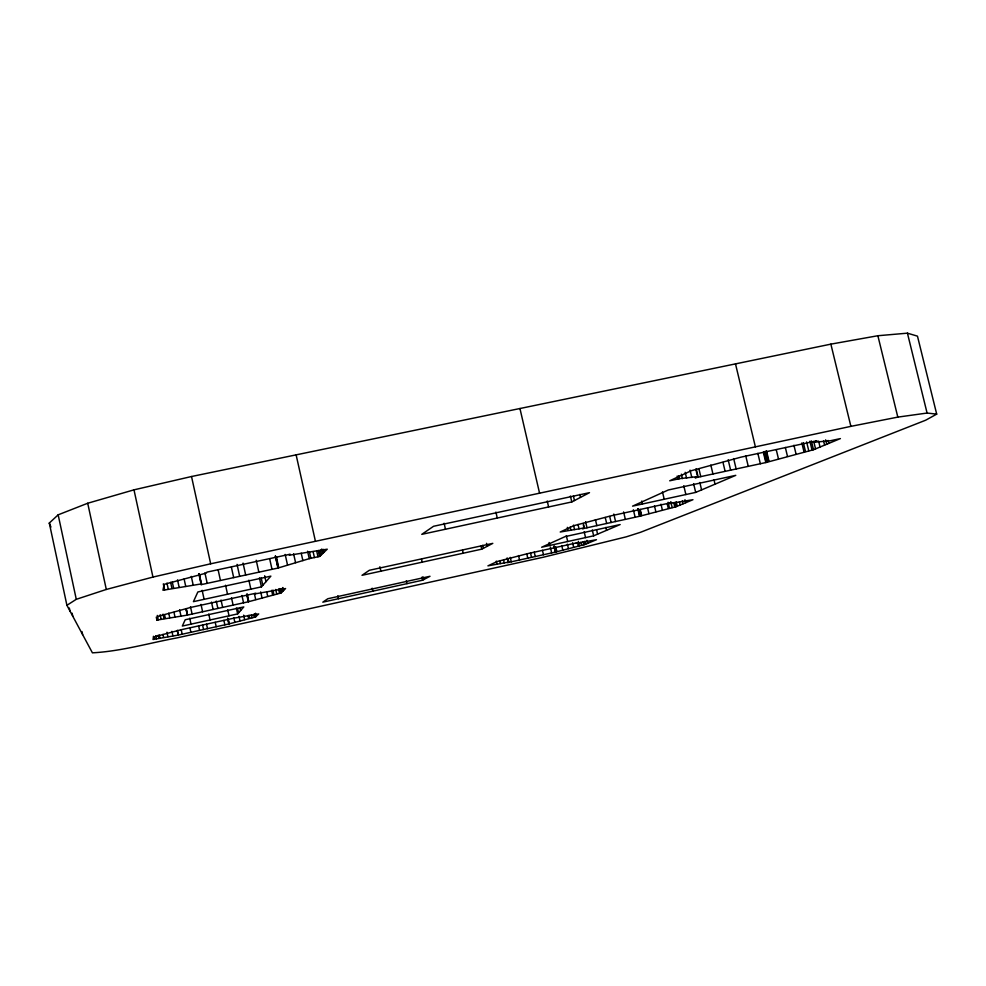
<?xml version="1.0" encoding="UTF-8"?>
<svg xmlns="http://www.w3.org/2000/svg" width="986" height="986" viewBox="0 0 986 986"><rect width="100%" height="100%" fill="white"/><g stroke="black" fill="none" stroke-linecap="round" stroke-linejoin="round"><path stroke-width="1.48" d="M187.315 615.116L156.922 620.095L157.661 616.447L190.828 607.401L255.83 593.227L255.3 593.831L285.57 588.556L280.813 593.042L248.299 601.793L187.315 615.116L186.058 609.114M201.181 584.649L201.526 583.885L162.949 590.257L164.144 584.341L206.468 573.039L206.875 572.139L290.155 554.206L289.268 555.204L327.253 549.19L319.6 556.424L309.247 558.655L277.978 568.047L201.181 584.649L198.938 574.025M228.801 623.965L255.473 616.977L258.702 613.921L233.916 618.148L180.598 629.857L153.496 637.042L153.003 639.507L178.219 635.095L228.801 623.965L227.556 618.012M237.638 613.921L243.788 606.932L185.208 619.75L182.336 626.048L237.638 613.921L236.332 607.992M261.426 586.867L270.867 576.132L197.853 591.957L193.441 601.645L261.426 586.867L259.441 577.895M49.3 523.048L58.162 514.828L87.717 503.242L133.985 489.845L191.518 476.521L830.865 344.139L877.873 335.733L907.428 333.169L917.473 336.152L936.7 414.132L925.669 420.209L640.567 532.28L626.307 536.828L543.446 557.189L176.938 637.905C148.874 643.131 121.007 651.315 92.413 652.831L66.912 605.305L49.3 523.048L50.952 527.066M66.912 605.305L76.279 599.315L106.303 589.455L152.953 577.069L210.671 563.795L850.881 426.359L897.815 417.115L927.087 413.048L936.7 414.132M422.427 580.249L430.007 576.28L327.82 598.736L322.816 602.163L422.427 580.249L421.774 577.315M481.735 549.165L492.803 543.36L369.331 570.29L362.01 575.306L481.735 549.165L481.045 546.158M571.794 501.948L589.492 492.667L433.569 526.277L421.774 534.35L571.794 501.948L570.413 496.032M508.801 562.069L507.543 562.636L555.389 552.111L584.797 544.543L596.468 539.712L575.984 543.348L577.537 542.682L527.264 553.725L497.166 561.527L487.922 565.853L508.801 562.069L508.11 559.099M584.328 527.929L582.516 528.755L639.557 516.282L676.002 506.742L692.961 499.705L669.519 503.538L671.799 502.564L611.258 515.764L573.704 525.711L560.221 532.021L584.328 527.929L583.305 523.529M698.051 476.546L695.204 477.828L765.826 462.557L813.512 449.727L840.405 438.585L830.52 440.717L813.327 442.344L817.012 440.779L740.979 457.147L691.186 470.741L669.716 480.798L679.44 478.691L698.051 476.546L696.276 469.053M593.646 535.829L620.145 524.552L565.2 536.581L541.61 547.242L593.646 535.829L592.278 529.938M695.685 492.408L735.766 475.351L668.348 489.968L632.568 506.138L695.685 492.408L693.589 483.596M907.428 333.169L927.087 413.048M877.873 335.733L897.815 417.115M830.865 344.139L850.881 426.359M828.092 440.434L828.807 443.392M825.639 439.842L826.699 444.255M823.544 440.73L824.616 445.13M818.602 441.075L820.044 447.015M813.758 441.494L815.545 448.889M811.379 440.89L813.512 449.727M809.888 441.21L812.02 450.047M806.61 441.913L808.754 450.762M803.331 442.615L805.476 451.465M801.84 442.936L803.984 451.785M793.915 445.241L796.047 454.053M785.337 447.434L787.494 456.407M776.29 449.85L778.447 458.798M766.504 450.787L769.006 461.201M766.011 451.009L768.513 461.411M764.914 451.489L767.416 461.879M763.83 451.97L766.319 462.348M763.337 452.192L765.826 462.557M757.852 453.363L760.342 463.74M735.494 363.883L755.387 446.855M745.773 455.963L748.263 466.353M733.67 458.576L736.16 468.979M728.161 459.759L730.638 470.162M722.997 462.434L725.117 471.357M710.832 465.059L712.952 473.995M713.975 479.714L715.035 484.175M698.988 469.176L700.763 476.632M699.826 482.474L701.588 489.894M695.833 469.262L697.25 475.252M690.064 470.149L691.815 477.52M685.184 472.294L686.589 478.21M681.375 474.155L682.435 478.604M683.779 485.728L685.862 494.541M684.962 499.729L685.677 502.724M678.725 475.708L679.44 478.691M677.209 476.028L677.924 479.023M682.312 500.839L683.027 503.821M679.44 502.047L680.143 505.017M676.236 501.775L677.283 506.2M674.954 502.318L676.002 506.742M673.746 502.577L674.794 507.001M670.751 501.677L672.156 507.58M668.114 502.256L669.506 508.16M667.263 503.994L668.298 508.419M662.469 491.891L664.207 499.249M660.977 504.179L662.37 510.058M654.494 505.929L655.887 511.796M647.555 507.741L648.924 513.583M641.775 501.024L642.478 503.982M640.197 509.429L641.603 515.419M639.877 509.565L641.282 515.555M639.174 509.873L640.58 515.851M638.127 508.69L639.877 516.159M637.806 508.825L639.557 516.282M633.369 509.787L635.132 517.256M623.608 511.919L625.358 519.388M613.822 514.051L615.572 521.532M609.718 516.516L611.123 522.506M605.256 517.49L606.661 523.48M605.835 527.399L606.526 530.345M595.433 519.634L596.838 525.624M596.555 529.692L597.602 534.141M579.78 494.442L580.471 497.4M585.598 521.779L586.99 527.781M583.367 525.131L584.045 528.065M586.966 540.365L587.656 543.36M584.18 531.713L585.548 537.604M584.994 541.191L585.684 544.173M573.433 496.081L574.468 500.543M584.106 541.573L584.797 544.543M583.096 541.795L583.786 544.765M578.018 524.441L579.053 528.853M580.877 542.275L581.567 545.258M578.314 541.277L579.361 545.739M573.495 525.131L574.53 529.568M577.66 542.99L578.351 545.961M570.142 527.091L570.832 530.061M572.595 542.781L573.63 547.242M567.344 527.337L568.035 530.308M566.321 535.62L567.689 541.524M567.381 544.161L568.417 548.598M561.749 545.591L562.784 550.028M547.23 501.024L548.61 506.952M555.771 547.07L556.807 551.507M555.549 547.168L556.585 551.605M555.069 547.378L556.092 551.803M554.243 546.121L555.611 552.012M554.021 546.219L555.389 552.111M519.942 408.512L539.564 493.185M550.299 547.033L551.667 552.924M549.079 542.497L549.769 545.455M542.448 550.311L543.471 554.736M534.239 552.111L535.262 556.535M530.505 552.936L531.528 557.361M526.758 553.75L527.781 558.187M518.525 555.562L519.548 559.999M510.267 557.373L511.29 561.81M507.913 559.185L508.603 562.156M507.149 557.903L507.827 560.874M495.896 512.091L497.264 518.044M503.55 559.937L504.228 562.907M499.594 560.615L500.284 563.598M496.315 561.108L497.006 564.091M486.505 543.335L487.183 546.306M482.746 545.332L483.423 548.278M462.52 550.274L463.186 553.208M444.107 523.246L445.475 529.235M421.503 559.222L422.181 562.168M422.92 576.699L423.586 579.645M406.318 580.717L406.984 583.65M379.881 566.753L380.879 571.19M372.178 588.211L372.831 591.156M337.841 595.754L338.494 598.712M323.285 549.325L323.95 552.308M322.681 549.905L323.346 552.875M321.756 549.005L322.755 553.442M320.45 550.176L321.448 554.674M319.168 551.408L320.167 555.882M318.268 550.484L319.6 556.424M296.12 454.866L315.434 541.302M316.654 550.841L317.985 556.77M313.104 551.605L314.423 557.546M309.542 552.37L310.873 558.31M307.595 551.236L309.247 558.655M301.223 553.22L302.875 560.615M293.618 553.861L295.59 562.71M285.176 554.415L287.505 564.916M276.4 556.708L278.607 567.32M282.871 587.52L283.524 590.478M276.031 557.164L278.348 567.616M275.451 555.993L278.089 567.911M275.328 556.129L277.978 568.047M282.501 587.878L283.155 590.836M281.306 588.938L281.971 591.945M280.517 589.714L281.183 592.697M279.827 588.568L280.813 593.042M278.545 588.852L279.531 593.313M269.696 558.914L272.013 569.341M275.723 589.455L276.721 593.929M272.9 590.072L273.898 594.546M271.618 590.355L272.617 594.829M264.667 575.762L265.974 581.691M266.688 591.81L267.687 596.271M261.179 577.895L262.818 585.29M256.224 560.245L258.862 572.176M260.698 591.896L262.005 597.836M254.376 593.572L255.682 599.5M248.879 580.187L250.863 589.16M255.596 613.23L256.261 616.225M255.054 613.76L255.719 616.743M254.807 613.995L255.473 616.977M243.049 563.08L245.687 575.035M253.747 614.229L254.413 617.211M247.153 593.855L248.706 601.337M247.239 595.618L248.546 601.522M251.418 614.746L252.071 617.717M246.759 594.336L248.299 601.793M249.076 615.252L249.741 618.234M237.047 564.374L239.684 576.329M248.016 615.486L248.669 618.468M241.94 595.458L243.554 602.828M243.678 615.141L244.651 619.602M231.377 567.16L233.682 577.623M239.968 607.561L240.621 610.519M237.564 608.399L238.55 612.873M239.031 616.398L240.005 620.847M231.488 597.738L233.103 605.108M233.83 617.741L234.816 622.178M225.56 585.24L227.532 594.238M227.729 609.878L229.035 615.806M218.165 570.007L220.457 580.483M229.122 623.596L228.148 619.159L228.962 623.781M221.024 600.018L222.639 607.401M223.896 620.416L224.857 624.828M191.518 476.521L210.671 563.795M216.254 601.053L217.869 608.436M204.915 572.854L207.208 583.355M211.485 602.101L213.112 609.484M215.219 622.314L216.193 626.739M208.749 614.031L210.055 619.96M199.209 573.655L201.477 583.995M199.049 573.741L201.354 584.267M202.142 590.318L204.114 599.328M206.53 624.224L207.504 628.649M200.996 604.381L202.611 611.776M202.586 625.087L203.547 629.524M191.284 576.391L193.231 585.29M198.63 625.962L199.603 630.387M190.483 606.673L192.097 614.068M184.111 579.004L185.738 586.448M189.719 618.197L191.013 624.138M186.243 608.682L187.5 614.709M186.132 608.941L187.426 614.87M189.928 627.872L190.902 632.309M177.517 579.867L179.156 587.348M179.625 609.866L180.931 615.831M172.267 581.95L173.585 587.964M181.214 629.783L182.188 634.22M170.615 582.307L171.921 588.322M173.992 612.355L174.966 616.842M166.954 583.096L168.273 589.11M177.406 630.3L178.244 635.046L177.258 630.658M163.306 583.885L164.613 589.899M168.754 613.156L169.74 617.667M171.921 631.336L172.883 635.797M164.674 615.326L165.303 618.259M163.035 614.142L163.996 618.555M166.967 632.223L167.94 636.697M133.985 489.845L152.953 577.069M160.163 614.771L161.112 619.183M162.949 634.429L163.602 637.424M157.279 615.4L158.228 619.812M156.281 617.15L156.922 620.095M159.276 634.984L159.929 637.991M158.191 635.218L158.845 638.225M155.813 635.748L156.466 638.743M153.434 636.266L154.087 639.273M87.717 503.242L106.303 589.455M58.162 514.828L76.279 599.315M81.974 631.582L82.627 634.602M72.114 613.193L72.754 616.201M69.328 608.029L69.969 611"/></g></svg>
